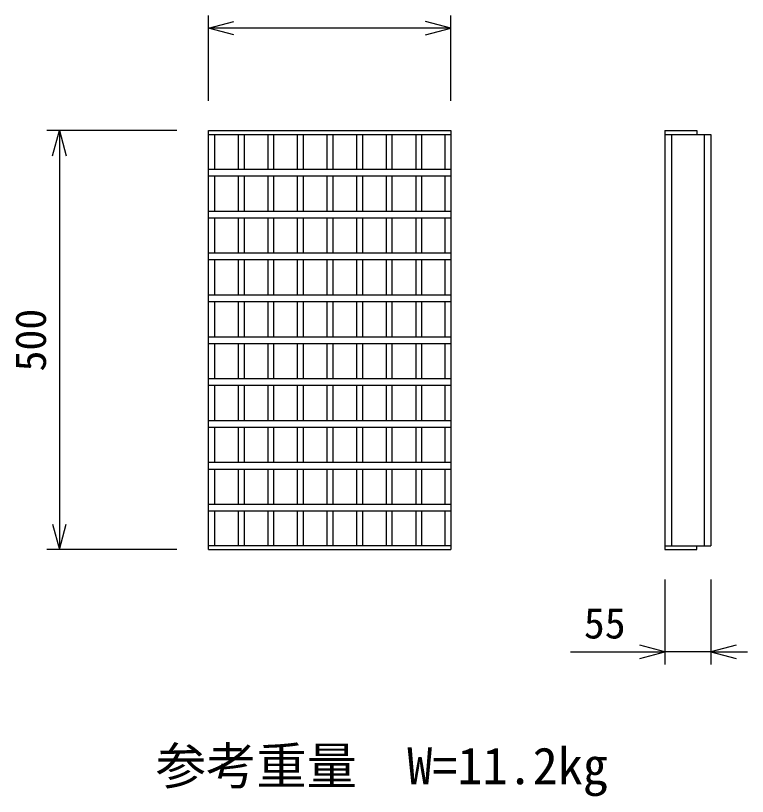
# Model space of a CAD drawing. Units: millimetres, scale not verified. Extents: x -8400 to 8400, y -5940 to 5940.
# Drawn here: x -1790 to -917, y 1972 to 2904 of the extents above; entities that cross this region are included whole.
import ezdxf
from ezdxf.enums import TextEntityAlignment as Align

# ---------------------------------------------------------------- set-up
doc = ezdxf.new("R2010")
doc.units = ezdxf.units.MM
doc.header["$LTSCALE"] = 20
for name, color, linetype, lineweight in [('0-0_DIM', 7, 'Continuous', 25), ('0-2_HATCH', 6, 'Continuous', 25), ('0-7_TXT', 7, 'Continuous', 25)]:
    doc.layers.add(name, color=color, linetype=linetype, lineweight=lineweight)
doc.styles.add('ＭＳ ゴシック', font='')
doc.styles.get('ＭＳ ゴシック').set_extended_font_data('MS Gothic')

msp = doc.modelspace()

# ---------------------------------------------------------------- linework, layer by layer
at = {"layer": '0-0_DIM'}
for p, q in [((-1559.42, 2802.59), (-1559.42, 2904.18)), ((-1270.42, 2802.59), (-1270.42, 2904.18)), ((-1270.42, 2889.18), (-1559.42, 2889.18)), ((-1597.42, 2766.87), (-1752.42, 2766.87)), ((-1737.42, 2766.87), (-1737.42, 2266.87)), ((-1597.42, 2266.87), (-1752.42, 2266.87)), ((-1015.02, 2231.15), (-1015.02, 2129.56)), ((-960.02, 2231.15), (-960.02, 2129.56)), ((-1127.62, 2144.56), (-1015.02, 2144.56)), ((-960.02, 2144.56), (-1015.02, 2144.56)), ((-960.02, 2144.56), (-916.55, 2144.56))]:
    msp.add_line(p, q, dxfattribs=at)
for points in [[(-1529.42, 2881.14), (-1559.42, 2889.18), (-1529.42, 2897.22)], [(-1300.42, 2881.14), (-1270.42, 2889.18), (-1300.42, 2897.22)], [(-1745.46, 2736.87), (-1737.42, 2766.87), (-1729.38, 2736.87)], [(-1745.46, 2296.87), (-1737.42, 2266.87), (-1729.38, 2296.87)], [(-1045.02, 2136.52), (-1015.02, 2144.56), (-1045.02, 2152.6)], [(-930.02, 2152.6), (-960.02, 2144.56), (-930.02, 2136.52)]]:
    msp.add_lwpolyline(points, dxfattribs=at)
at = {"layer": '0-2_HATCH'}
for p, q in [((-1559.42, 2766.87), (-1270.42, 2766.87)), ((-1559.42, 2266.87), (-1559.42, 2766.87)), ((-1559.42, 2762.37), (-1270.42, 2762.37)), ((-1552.42, 2762.37), (-1552.42, 2720.87)), ((-1524.12, 2762.37), (-1524.12, 2720.87)), ((-1517.12, 2762.37), (-1517.12, 2720.87)), ((-1488.82, 2762.37), (-1488.82, 2720.87)), ((-1481.82, 2762.37), (-1481.82, 2720.87)), ((-1453.52, 2762.37), (-1453.52, 2720.87)), ((-1446.52, 2762.37), (-1446.52, 2720.87)), ((-1418.22, 2762.37), (-1418.22, 2720.87)), ((-1411.22, 2762.37), (-1411.22, 2720.87)), ((-1382.92, 2762.37), (-1382.92, 2720.87)), ((-1375.92, 2762.37), (-1375.92, 2720.87)), ((-1347.62, 2762.37), (-1347.62, 2720.87)), ((-1340.62, 2762.37), (-1340.62, 2720.87)), ((-1312.32, 2762.37), (-1312.32, 2720.87)), ((-1305.32, 2762.37), (-1305.32, 2720.87)), ((-1277.42, 2762.37), (-1277.42, 2720.87)), ((-1270.42, 2766.87), (-1270.42, 2266.87)), ((-1015.02, 2766.87), (-1015.02, 2266.87)), ((-1015.02, 2766.87), (-977.02, 2766.87)), ((-1015.02, 2762.37), (-960.02, 2762.37)), ((-1007.02, 2762.37), (-1007.02, 2271.37)), ((-977.02, 2766.87), (-977.02, 2762.37)), ((-968.02, 2762.37), (-968.02, 2271.37)), ((-960.02, 2762.37), (-960.02, 2271.37)), ((-1559.42, 2720.87), (-1270.42, 2720.87)), ((-1559.42, 2712.87), (-1270.42, 2712.87)), ((-1552.42, 2712.87), (-1552.42, 2670.87)), ((-1524.12, 2712.87), (-1524.12, 2670.87)), ((-1517.12, 2712.87), (-1517.12, 2670.87)), ((-1488.82, 2712.87), (-1488.82, 2670.87)), ((-1481.82, 2712.87), (-1481.82, 2670.87)), ((-1453.52, 2712.87), (-1453.52, 2670.87)), ((-1446.52, 2712.87), (-1446.52, 2670.87)), ((-1418.22, 2712.87), (-1418.22, 2670.87)), ((-1411.22, 2712.87), (-1411.22, 2670.87)), ((-1382.92, 2712.87), (-1382.92, 2670.87)), ((-1375.92, 2712.87), (-1375.92, 2670.87)), ((-1347.62, 2712.87), (-1347.62, 2670.87)), ((-1340.62, 2712.87), (-1340.62, 2670.87)), ((-1312.32, 2712.87), (-1312.32, 2670.87)), ((-1305.32, 2712.87), (-1305.32, 2670.87)), ((-1277.42, 2712.87), (-1277.42, 2670.87)), ((-1559.42, 2670.87), (-1270.42, 2670.87)), ((-1559.42, 2662.87), (-1270.42, 2662.87)), ((-1552.42, 2662.87), (-1552.42, 2620.87)), ((-1524.12, 2662.87), (-1524.12, 2620.87)), ((-1517.12, 2662.87), (-1517.12, 2620.87)), ((-1488.82, 2662.87), (-1488.82, 2620.87)), ((-1481.82, 2662.87), (-1481.82, 2620.87)), ((-1453.52, 2662.87), (-1453.52, 2620.87)), ((-1446.52, 2662.87), (-1446.52, 2620.87)), ((-1418.22, 2662.87), (-1418.22, 2620.87)), ((-1411.22, 2662.87), (-1411.22, 2620.87)), ((-1382.92, 2662.87), (-1382.92, 2620.87)), ((-1375.92, 2662.87), (-1375.92, 2620.87)), ((-1347.62, 2662.87), (-1347.62, 2620.87)), ((-1340.62, 2662.87), (-1340.62, 2620.87)), ((-1312.32, 2662.87), (-1312.32, 2620.87)), ((-1305.32, 2662.87), (-1305.32, 2620.87)), ((-1277.42, 2662.87), (-1277.42, 2620.87)), ((-1559.42, 2620.87), (-1270.42, 2620.87)), ((-1559.42, 2612.87), (-1270.42, 2612.87)), ((-1552.42, 2612.87), (-1552.42, 2570.87)), ((-1524.12, 2612.87), (-1524.12, 2570.87)), ((-1517.12, 2612.87), (-1517.12, 2570.87)), ((-1488.82, 2612.87), (-1488.82, 2570.87)), ((-1481.82, 2612.87), (-1481.82, 2570.87)), ((-1453.52, 2612.87), (-1453.52, 2570.87)), ((-1446.52, 2612.87), (-1446.52, 2570.87)), ((-1418.22, 2612.87), (-1418.22, 2570.87)), ((-1411.22, 2612.87), (-1411.22, 2570.87)), ((-1382.92, 2612.87), (-1382.92, 2570.87)), ((-1375.92, 2612.87), (-1375.92, 2570.87)), ((-1347.62, 2612.87), (-1347.62, 2570.87)), ((-1340.62, 2612.87), (-1340.62, 2570.87)), ((-1312.32, 2612.87), (-1312.32, 2570.87)), ((-1305.32, 2612.87), (-1305.32, 2570.87)), ((-1277.42, 2612.87), (-1277.42, 2570.87)), ((-1559.42, 2570.87), (-1270.42, 2570.87)), ((-1559.42, 2562.87), (-1270.42, 2562.87)), ((-1552.42, 2562.87), (-1552.42, 2520.87)), ((-1524.12, 2562.87), (-1524.12, 2520.87)), ((-1517.12, 2562.87), (-1517.12, 2520.87)), ((-1488.82, 2562.87), (-1488.82, 2520.87)), ((-1481.82, 2562.87), (-1481.82, 2520.87)), ((-1453.52, 2562.87), (-1453.52, 2520.87)), ((-1446.52, 2562.87), (-1446.52, 2520.87)), ((-1418.22, 2562.87), (-1418.22, 2520.87)), ((-1411.22, 2562.87), (-1411.22, 2520.87)), ((-1382.92, 2562.87), (-1382.92, 2520.87)), ((-1375.92, 2562.87), (-1375.92, 2520.87)), ((-1347.62, 2562.87), (-1347.62, 2520.87)), ((-1340.62, 2562.87), (-1340.62, 2520.87)), ((-1312.32, 2562.87), (-1312.32, 2520.87)), ((-1305.32, 2562.87), (-1305.32, 2520.87)), ((-1277.42, 2562.87), (-1277.42, 2520.87)), ((-1559.42, 2520.87), (-1270.42, 2520.87)), ((-1559.42, 2512.87), (-1270.42, 2512.87)), ((-1552.42, 2512.87), (-1552.42, 2470.87)), ((-1524.12, 2512.87), (-1524.12, 2470.87)), ((-1517.12, 2512.87), (-1517.12, 2470.87)), ((-1488.82, 2512.87), (-1488.82, 2470.87)), ((-1481.82, 2512.87), (-1481.82, 2470.87)), ((-1453.52, 2512.87), (-1453.52, 2470.87)), ((-1446.52, 2512.87), (-1446.52, 2470.87)), ((-1418.22, 2512.87), (-1418.22, 2470.87)), ((-1411.22, 2512.87), (-1411.22, 2470.87)), ((-1382.92, 2512.87), (-1382.92, 2470.87)), ((-1375.92, 2512.87), (-1375.92, 2470.87)), ((-1347.62, 2512.87), (-1347.62, 2470.87)), ((-1340.62, 2512.87), (-1340.62, 2470.87)), ((-1312.32, 2512.87), (-1312.32, 2470.87)), ((-1305.32, 2512.87), (-1305.32, 2470.87)), ((-1277.42, 2512.87), (-1277.42, 2470.87)), ((-1559.42, 2470.87), (-1270.42, 2470.87)), ((-1559.42, 2462.87), (-1270.42, 2462.87)), ((-1552.42, 2462.87), (-1552.42, 2420.87)), ((-1524.12, 2462.87), (-1524.12, 2420.87)), ((-1517.12, 2462.87), (-1517.12, 2420.87)), ((-1488.82, 2462.87), (-1488.82, 2420.87)), ((-1481.82, 2462.87), (-1481.82, 2420.87)), ((-1453.52, 2462.87), (-1453.52, 2420.87)), ((-1446.52, 2462.87), (-1446.52, 2420.87)), ((-1418.22, 2462.87), (-1418.22, 2420.87)), ((-1411.22, 2462.87), (-1411.22, 2420.87)), ((-1382.92, 2462.87), (-1382.92, 2420.87)), ((-1375.92, 2462.87), (-1375.92, 2420.87)), ((-1347.62, 2462.87), (-1347.62, 2420.87)), ((-1340.62, 2462.87), (-1340.62, 2420.87)), ((-1312.32, 2462.87), (-1312.32, 2420.87)), ((-1305.32, 2462.87), (-1305.32, 2420.87)), ((-1277.42, 2462.87), (-1277.42, 2420.87)), ((-1559.42, 2420.87), (-1270.42, 2420.87)), ((-1559.42, 2412.87), (-1270.42, 2412.87)), ((-1552.42, 2412.87), (-1552.42, 2370.87)), ((-1524.12, 2412.87), (-1524.12, 2370.87)), ((-1517.12, 2412.87), (-1517.12, 2370.87)), ((-1488.82, 2412.87), (-1488.82, 2370.87)), ((-1481.82, 2412.87), (-1481.82, 2370.87)), ((-1453.52, 2412.87), (-1453.52, 2370.87)), ((-1446.52, 2412.87), (-1446.52, 2370.87)), ((-1418.22, 2412.87), (-1418.22, 2370.87)), ((-1411.22, 2412.87), (-1411.22, 2370.87)), ((-1382.92, 2412.87), (-1382.92, 2370.87)), ((-1375.92, 2412.87), (-1375.92, 2370.87)), ((-1347.62, 2412.87), (-1347.62, 2370.87)), ((-1340.62, 2412.87), (-1340.62, 2370.87)), ((-1312.32, 2412.87), (-1312.32, 2370.87)), ((-1305.32, 2412.87), (-1305.32, 2370.87)), ((-1277.42, 2412.87), (-1277.42, 2370.87)), ((-1559.42, 2370.87), (-1270.42, 2370.87)), ((-1559.42, 2362.87), (-1270.42, 2362.87)), ((-1552.42, 2362.87), (-1552.42, 2320.87)), ((-1524.12, 2362.87), (-1524.12, 2320.87)), ((-1517.12, 2362.87), (-1517.12, 2320.87)), ((-1488.82, 2362.87), (-1488.82, 2320.87)), ((-1481.82, 2362.87), (-1481.82, 2320.87)), ((-1453.52, 2362.87), (-1453.52, 2320.87)), ((-1446.52, 2362.87), (-1446.52, 2320.87)), ((-1418.22, 2362.87), (-1418.22, 2320.87)), ((-1411.22, 2362.87), (-1411.22, 2320.87)), ((-1382.92, 2362.87), (-1382.92, 2320.87)), ((-1375.92, 2362.87), (-1375.92, 2320.87)), ((-1347.62, 2362.87), (-1347.62, 2320.87)), ((-1340.62, 2362.87), (-1340.62, 2320.87)), ((-1312.32, 2362.87), (-1312.32, 2320.87)), ((-1305.32, 2362.87), (-1305.32, 2320.87)), ((-1277.42, 2362.87), (-1277.42, 2320.87)), ((-1559.42, 2320.87), (-1270.42, 2320.87)), ((-1559.42, 2312.87), (-1270.42, 2312.87)), ((-1552.42, 2312.87), (-1552.42, 2271.37)), ((-1524.12, 2312.87), (-1524.12, 2271.37)), ((-1517.12, 2312.87), (-1517.12, 2271.37)), ((-1488.82, 2312.87), (-1488.82, 2271.37)), ((-1481.82, 2312.87), (-1481.82, 2271.37)), ((-1453.52, 2312.87), (-1453.52, 2271.37)), ((-1446.52, 2312.87), (-1446.52, 2271.37)), ((-1418.22, 2312.87), (-1418.22, 2271.37)), ((-1411.22, 2312.87), (-1411.22, 2271.37)), ((-1382.92, 2312.87), (-1382.92, 2271.37)), ((-1375.92, 2312.87), (-1375.92, 2271.37)), ((-1347.62, 2312.87), (-1347.62, 2271.37)), ((-1340.62, 2312.87), (-1340.62, 2271.37)), ((-1312.32, 2312.87), (-1312.32, 2271.37)), ((-1305.32, 2312.87), (-1305.32, 2271.37)), ((-1277.42, 2312.87), (-1277.42, 2271.37)), ((-1270.42, 2271.37), (-1559.42, 2271.37)), ((-1559.42, 2266.87), (-1270.42, 2266.87)), ((-1015.02, 2271.37), (-960.02, 2271.37)), ((-1015.02, 2266.87), (-977.02, 2266.87)), ((-977.02, 2266.87), (-977.02, 2271.37))]:
    msp.add_line(p, q, dxfattribs=at)

# ---------------------------------------------------------------- texts
at = {"layer": '0-0_DIM', "style": 'ＭＳ ゴシック'}
msp.add_text('500', height=36.66, rotation=90, dxfattribs=at).set_placement((-1742.42, 2479.37), align=Align.BOTTOM_LEFT)
msp.add_text('55', height=36.66, dxfattribs=at).set_placement((-1111.65, 2149.56), align=Align.BOTTOM_LEFT)
at = {"layer": '0-7_TXT', "style": 'ＭＳ ゴシック'}
msp.add_text('参考重量\u3000W=11.2kg', height=43.99, dxfattribs=at).set_placement((-1622.37, 1973.34), align=Align.BOTTOM_LEFT)

doc.saveas('drawing.dxf')
